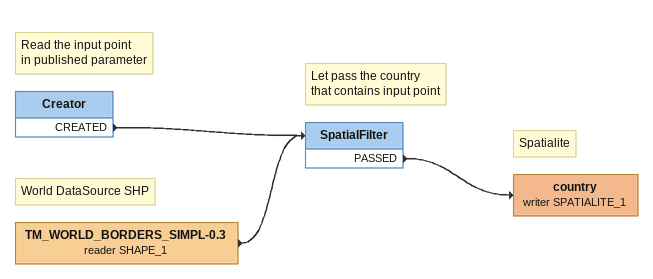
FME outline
Note: Read the input point / in published parameter
Creator
    CREATED -> SpatialFilter
Note: World DataSource SHP
TM_WORLD_BORDERS_SIMPL-0.3 (reader SHAPE_1)
    -> SpatialFilter
Note: Let pass the country / that contains input point
SpatialFilter
    PASSED -> country (writer SPATIALITE_1)
Note: Spatialite
country (writer SPATIALITE_1)
